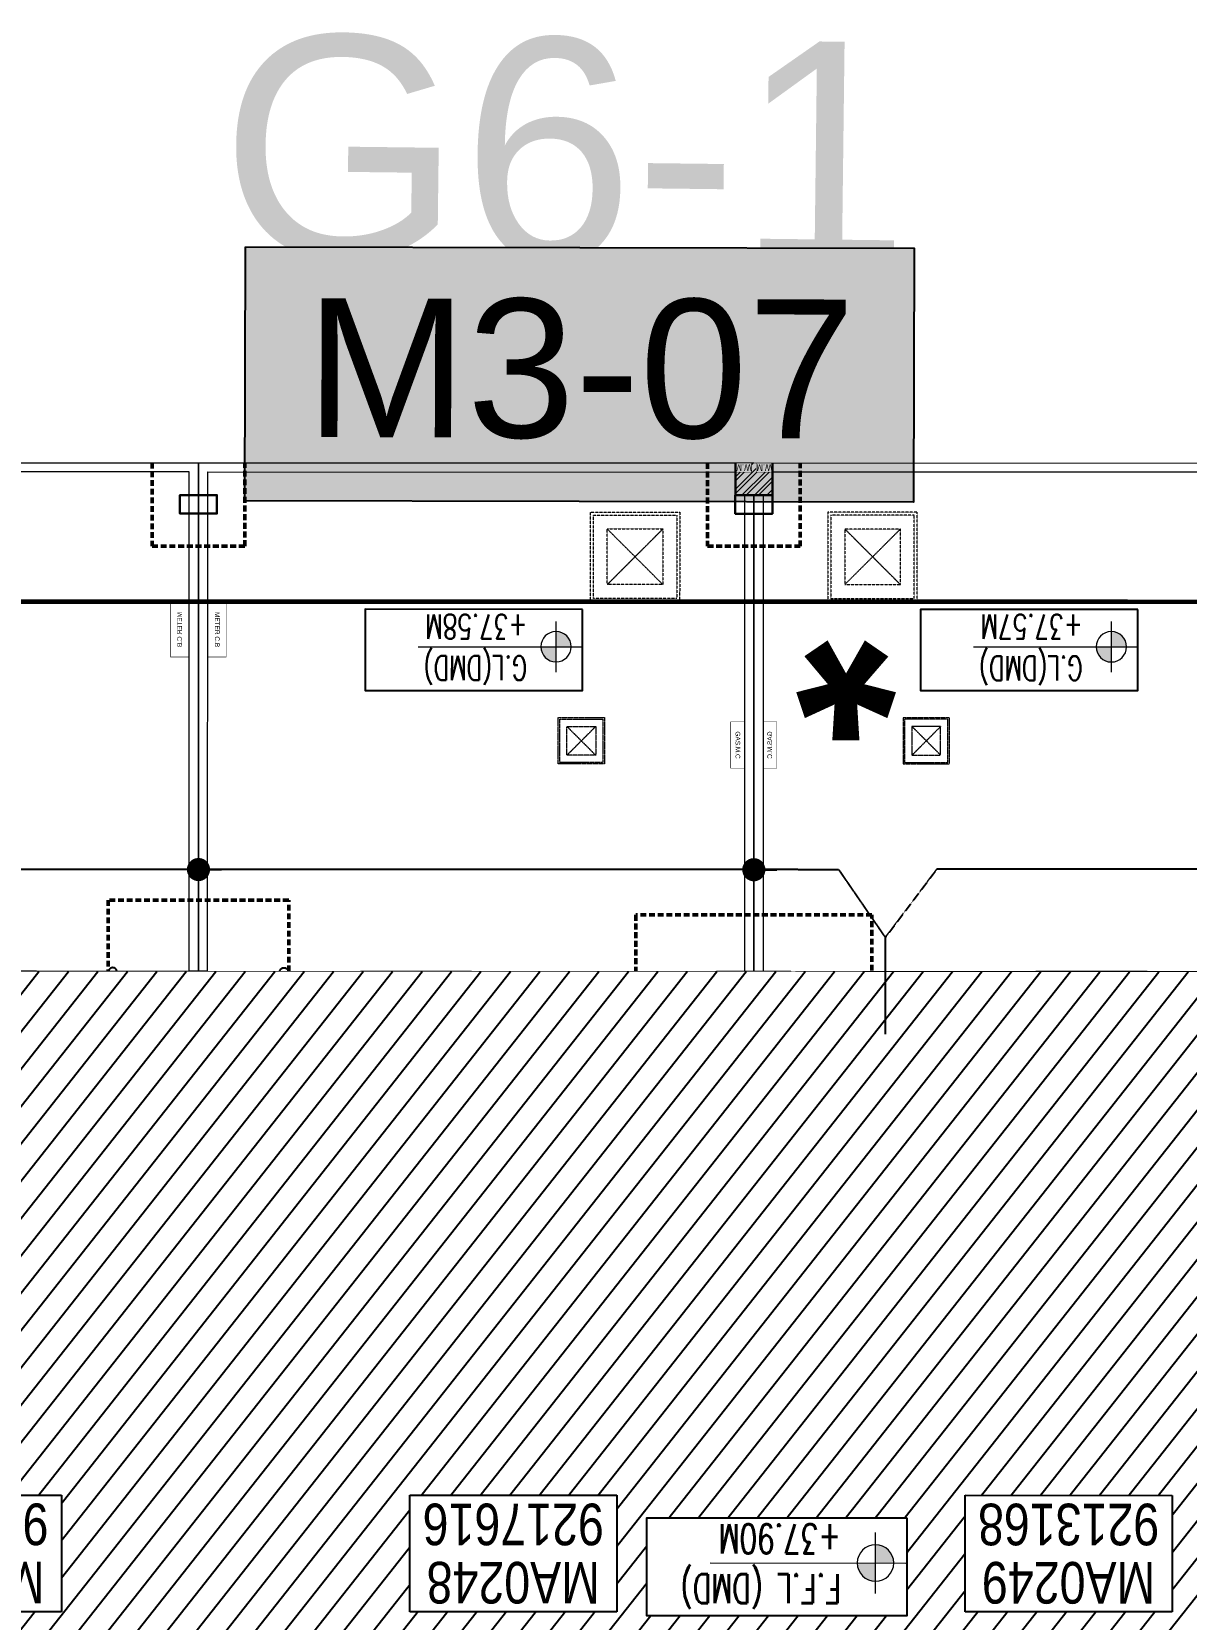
# Model space of a CAD drawing. Header units: centimetres. Extents: x -6122352 to 4157695, y -1694241 to 1947892.
# Drawn here: x 73109 to 85581, y -163260 to -146103 of the extents above; entities that cross this region are included whole.
import ezdxf
from ezdxf.enums import TextEntityAlignment as Align
from ezdxf.xclip import XClip

# ---------------------------------------------------------------- set-up
doc = ezdxf.new("R2010")
doc.units = ezdxf.units.CM
doc.header["$MEASUREMENT"] = 0
doc.header["$XCLIPFRAME"] = 2
for name, pattern in [('23585-XR-AR-END-SETTING OUT PLAN$0$HIDDEN', [0.375, 0.25, -0.125]), ('DASHED2', [0.375, 0.25, -0.125]), ('XR-AR-END-SETTING OUT PLAN$0$23261-XR-AR-SI-GF$0$HIDDEN', [0.375, 0.25, -0.125]), ('XR-AR-MID-SETTING OUT FOR MASTER$0$23585-XR-AR-MID-GROUND FLOOR$0$23261-XR-AR-SI-GF$0$HIDDEN', [0.375, 0.25, -0.125]), ('XR-AR-MID-SETTING OUT FOR MASTER$0$23585-XR-AR-MID-GROUND FLOOR$0$945-4P-1-101-GROUND FLOOR PLAN$0$XR-MIDDLE-GROUND FLOOR PLAN$0$HIDDEN', [9.525, 6.35, -3.175]), ('XR-AR-MID-SETTING OUT FOR MASTER$0$23585-XR-AR-MID-GROUND FLOOR$0$945-4P-1-101-GROUND FLOOR PLAN$0$XR-MIDDLE-GROUND FLOOR PLAN$0$HIDDEN2', [0.1875, 0.125, -0.0625])]:
    doc.linetypes.add(name, pattern=pattern)
doc.layers.add('08-Compound Wall-4', color=7, linetype='Continuous', lineweight=25, true_color=0xff4405)
for name, color, linetype, lineweight in [('23585-XR-AR-102-6P-GF$0$A-FLOR-XREF', 7, 'Continuous', 9), ('23585-XR-AR-DAMAC PLOT LIMITS$0$1-Mid units', 41, 'Continuous', 5), ('23585-XR-AR-END-SETTING OUT PLAN$0$A-FLOR-UNDR', 8, '23585-XR-AR-END-SETTING OUT PLAN$0$HIDDEN', 5), ('23585-XR-AR-MID-ANNO-GF$0$945-4P-1-101-GROUND FLOOR PLAN$0$XR-MIDDLE-GROUND FLOOR PLAN$0$XR-MIDDLE-GROUND FLOOR PLAN$0$-DR-RW', 6, 'Continuous', 5), ('23585-XR-AR-MID-ANNO-GF$0$945-4P-1-101-GROUND FLOOR PLAN$0$XR-MIDDLE-GROUND FLOOR PLAN$0$XR-MIDDLE-GROUND FLOOR PLAN$0$S-ANNO-TXT', 3, 'Continuous', 25), ('23585-XR-AR-WATER METER$0$A-WALL', 7, 'Continuous', 30), ('23585-XR-AR-WATER METER$0$A-WALL-PATT', 8, 'Continuous', 5), ('23585-XR-AR-WATER METER$0$XR-END-GROUND FLOOR PLAN$0$XR-END-GROUND FLOOR PLAN$0$A-FLOR-PATT_EXT', 8, 'Continuous', 5), ('23585-XR-AR-WATER METER$0$XR-END-GROUND FLOOR PLAN$0$XR-MIDDLE TYPE 2-GROUND FLOOR PLAN$0$XR-MIDDLE-GROUND FLOOR PLAN$0$-DR-RW', 6, 'Continuous', 5), ('23585-XR-AR-WATER METER$0$XR-END-GROUND FLOOR PLAN$0$XR-MIDDLE TYPE 2-GROUND FLOOR PLAN$0$XR-MIDDLE-GROUND FLOOR PLAN$0$S-ANNO-TXT', 3, 'Continuous', 25), ('@ Foundations', 4, 'DASHED2', 50), ('A-ANNO-TEXT', 3, 'Continuous', 25), ('XR-AR-MID-SETTING OUT FOR MASTER$0$23585-XR-AR-MID-GROUND FLOOR$0$$A-GLAZ-WNDO', 232, 'Continuous', 9), ('XR-AR-MID-SETTING OUT FOR MASTER$0$23585-XR-AR-MID-GROUND FLOOR$0$$A-WALL', 1, 'Continuous', 5), ('XR-AR-MID-SETTING OUT FOR MASTER$0$23585-XR-AR-MID-GROUND FLOOR$0$A-DOOR', 31, 'Continuous', 5), ('XR-AR-MID-SETTING OUT FOR MASTER$0$23585-XR-AR-MID-GROUND FLOOR$0$A-DOOR-FULL', 1, 'Continuous', 9), ('XR-AR-MID-SETTING OUT FOR MASTER$0$23585-XR-AR-MID-GROUND FLOOR$0$A-EQUP-KITN-PLAN', 202, 'Continuous', 9), ('XR-AR-MID-SETTING OUT FOR MASTER$0$23585-XR-AR-MID-GROUND FLOOR$0$A-FLOR-OVHD', 9, 'XR-AR-MID-SETTING OUT FOR MASTER$0$23585-XR-AR-MID-GROUND FLOOR$0$23261-XR-AR-SI-GF$0$HIDDEN', 15), ('XR-AR-MID-SETTING OUT FOR MASTER$0$23585-XR-AR-MID-GROUND FLOOR$0$A-FLOR-PATT', 8, 'Continuous', 5), ('XR-AR-MID-SETTING OUT FOR MASTER$0$23585-XR-AR-MID-GROUND FLOOR$0$A-GLAZ-SILL', 8, 'Continuous', 5), ('XR-AR-MID-SETTING OUT FOR MASTER$0$23585-XR-AR-MID-GROUND FLOOR$0$A-GLAZ-WNDO', 232, 'Continuous', 9), ('XR-AR-MID-SETTING OUT FOR MASTER$0$23585-XR-AR-MID-GROUND FLOOR$0$A-WALL', 7, 'Continuous', 30), ('XR-AR-MID-SETTING OUT FOR MASTER$0$23585-XR-AR-MID-GROUND FLOOR$0$A-WALL-FNSH', 9, 'Continuous', 5), ('XR-AR-MID-SETTING OUT FOR MASTER$0$23585-XR-AR-MID-GROUND FLOOR$0$S-COLS', 51, 'Continuous', 40), ('Xref group 33-41$0$36-TAGLVL', 23, 'Continuous', 9), ('XREF1$0$36-TAGLVL', 23, 'Continuous', 9)]:
    doc.layers.add(name, color=color, linetype=linetype, lineweight=lineweight)
for name, color, linetype in [('23585-XR-AR-BOUNDARY WALLS AND SETBACKS$0$setback', 7, 'XR-AR-END-SETTING OUT PLAN$0$23261-XR-AR-SI-GF$0$HIDDEN'), ('23585-XR-AR-MID-ANNO-GF$0$945-4P-1-101-GROUND FLOOR PLAN$0$XR-MIDDLE-GROUND FLOOR PLAN$0$XR-MIDDLE-GROUND FLOOR PLAN$0$-LPG-CABINET', 6, 'Continuous'), ('@MI-MEP', 7, 'Continuous'), ('@MI-REF LAYER', 7, 'Continuous'), ('B_TH_4', 7, 'Continuous'), ('XR-AR-MID-SETTING OUT FOR MASTER$0$23585-XR-AR-MID-GROUND FLOOR$0$A-Flor-Strs', 1, 'Continuous'), ('XR-AR-MID-SETTING OUT FOR MASTER$0$23585-XR-AR-MID-GROUND FLOOR$0$GS-HATCH-FLOOR TILE', 251, 'Continuous'), ('Xref group 33-41$0$S-LEVELS', 2, 'Continuous'), ('Xref group 33-41$0$TYPICAL NEW PROFILE', 3, 'Continuous'), ('XREF1$0$S-LEVELS', 2, 'Continuous'), ('XREF1$0$TYPICAL NEW PROFILE', 3, 'Continuous')]:
    doc.layers.add(name, color=color, linetype=linetype)
doc.styles.add('23585-XR-AR-MALDIVE-3$0$Arial', font='arialbd.ttf')
doc.styles.add('23585-XR-AR-MID-ANNO-GF$0$SDC-TEXT', font='arial.ttf')
doc.styles.add('23585-XR-AR-WATER METER$0$XR-END-GROUND FLOOR PLAN$0$XR-MIDDLE TYPE 2-GROUND FLOOR PLAN$0$XR-MIDDLE-GROUND FLOOR PLAN$0$Arial_1', font='arial.ttf', dxfattribs={"height": 0.002951})
doc.styles.add('Arial', font='arialbd.ttf')
doc.styles.add('XR-MASTER PLAN MYKONOS WITH COORDINATES$0$MASTER PLAN (NICE 1-2)$0$Standard', font='arial.ttf')
doc.styles.add('Xref group 33-41$0$DLT_TEXT', font='romans.shx', dxfattribs={"width": 0.7})
doc.styles.add('Xref group 33-41$0$Overall SOP Plan$0$LAC-609-NG10-1-XREF-GRID-125SC$0$GRID-DIM-NO', font='arial.ttf', dxfattribs={"width": 0.8})
doc.styles.add('XREF1$0$DLT_TEXT', font='romans.shx', dxfattribs={"width": 0.7})

# ---------------------------------------------------------------- blocks, each defined once
blk = doc.blocks.new('23585-XR-AR-BOUNDARY WALLS AND SETBACKS')
at = {"layer": '23585-XR-AR-BOUNDARY WALLS AND SETBACKS$0$setback', "ltscale": 40, "const_width": 0.05}
blk.add_lwpolyline([(496585.271, 2768853.879), (496570.894, 2768867.053), (496566.739, 2768862.519), (496562.686, 2768858.095), (496558.632, 2768853.671), (496554.579, 2768849.247), (496550.525, 2768844.824), (496546.371, 2768840.289), (496560.748, 2768827.116), (496564.903, 2768831.65), (496568.956, 2768836.074), (496573.009, 2768840.497), (496577.063, 2768844.921), (496581.116, 2768849.345), (496585.271, 2768853.879)], dxfattribs=at)
blk = doc.blocks.new('A$C9d9485f6')
at = {"layer": 'A-ANNO-TEXT', "rotation": 312.4881850805905}
blk.add_blockref('23585-XR-AR-BOUNDARY WALLS AND SETBACKS', (-2377088.535, -1504219.252), dxfattribs=at)
blk = doc.blocks.new('23585-XR-AR-DAMAC PLOT LIMITS')
at = {"layer": '23585-XR-AR-DAMAC PLOT LIMITS$0$1-Mid units', "color": 251, "true_color": 0x636466}
for points in [[(496575.221, 2768838.471), (496557.526, 2768854.684), (496561.58, 2768859.108), (496579.275, 2768842.894)], [(496571.168, 2768834.047), (496553.473, 2768850.261), (496557.526, 2768854.684), (496575.221, 2768838.471)], [(496567.115, 2768829.623), (496549.419, 2768845.837), (496553.473, 2768850.261), (496571.168, 2768834.047)]]:
    blk.add_lwpolyline(points, close=True, dxfattribs=at)
blk = doc.blocks.new('A$Cf093b529')
at = {"layer": 'A-ANNO-TEXT'}
blk.add_blockref('23585-XR-AR-DAMAC PLOT LIMITS', (-495391.99, -2768603.442), dxfattribs=at)
blk = doc.blocks.new('A$Cd29382e1')
at = {"color": 1, "true_color": 0xeb0000, "const_width": 0.008}
blk.add_lwpolyline([(42.3, -24), (33.15, -24), (27.15, -24), (21.15, -24), (15.15, -24), (9.15, -24), (0, -24), (0, 0), (9.15, 0), (15.15, 0), (21.15, 0), (27.15, 0), (33.15, 0), (42.3, 0)], close=True, dxfattribs=at)
blk = doc.blocks.new('XR-AR-MID-SETTING OUT FOR MASTER$0$23585-XR-AR-MID-GROUND FLOOR$0$945-4P-1-101-GROUND FLOOR PLAN$0$XR-MIDDLE-CAR PARK HATCH')
at = {"layer": 'XR-AR-MID-SETTING OUT FOR MASTER$0$23585-XR-AR-MID-GROUND FLOOR$0$A-FLOR-PATT'}
blk.add_lwpolyline([(9250, 100), (9250, 5500), (15050, 5503), (15050, 100)], close=True, dxfattribs=at)
blk = doc.blocks.new('*U130')
for points in [[(91, 0), (41, 0), (41, 1021), (91, 1021)], [(0, 0), (38, 0), (38, -50), (50, -50), (50, -122), (0, -122)], [(1100, 0), (1062, 0), (1062, -50), (1050, -50), (1050, -122), (1100, -122)]]:
    blk.add_lwpolyline(points, close=True)
at = {"color": 8, "linetype": 'XR-AR-MID-SETTING OUT FOR MASTER$0$23585-XR-AR-MID-GROUND FLOOR$0$945-4P-1-101-GROUND FLOOR PLAN$0$XR-MIDDLE-GROUND FLOOR PLAN$0$HIDDEN2'}
blk.add_arc((41, 0), 1021, 0, 90, dxfattribs=at)
at = {"layer": 'XR-AR-MID-SETTING OUT FOR MASTER$0$23585-XR-AR-MID-GROUND FLOOR$0$A-GLAZ-SILL', "linetype": 'XR-AR-MID-SETTING OUT FOR MASTER$0$23585-XR-AR-MID-GROUND FLOOR$0$945-4P-1-101-GROUND FLOOR PLAN$0$XR-MIDDLE-GROUND FLOOR PLAN$0$HIDDEN2', "ltscale": 3}
blk.add_lwpolyline([(0, 0), (1100, 0), (1100, -122), (0, -122)], close=True, dxfattribs=at)
blk = doc.blocks.new('*U27')
for points in [[(91, 0), (41, 0), (41, 1021), (91, 1021)], [(0, 0), (38, 0), (38, -50), (50, -50), (50, -250), (0, -250)], [(1100, 0), (1062, 0), (1062, -50), (1050, -50), (1050, -250), (1100, -250)]]:
    blk.add_lwpolyline(points, close=True)
at = {"color": 8, "linetype": 'XR-AR-MID-SETTING OUT FOR MASTER$0$23585-XR-AR-MID-GROUND FLOOR$0$945-4P-1-101-GROUND FLOOR PLAN$0$XR-MIDDLE-GROUND FLOOR PLAN$0$HIDDEN2'}
blk.add_arc((41, 0), 1021, 0, 90, dxfattribs=at)
at = {"layer": 'XR-AR-MID-SETTING OUT FOR MASTER$0$23585-XR-AR-MID-GROUND FLOOR$0$A-GLAZ-SILL', "linetype": 'XR-AR-MID-SETTING OUT FOR MASTER$0$23585-XR-AR-MID-GROUND FLOOR$0$945-4P-1-101-GROUND FLOOR PLAN$0$XR-MIDDLE-GROUND FLOOR PLAN$0$HIDDEN2', "ltscale": 3}
blk.add_lwpolyline([(0, 0), (1100, 0), (1100, -250), (0, -250)], close=True, dxfattribs=at)
blk = doc.blocks.new('XR-AR-MID-SETTING OUT FOR MASTER$0$23585-XR-AR-MID-GROUND FLOOR$0$945-4P-1-101-GROUND FLOOR PLAN$0$XR-MIDDLE-GROUND FLOOR PLAN$0$A$C69996ABC')
at = {"layer": 'XR-AR-MID-SETTING OUT FOR MASTER$0$23585-XR-AR-MID-GROUND FLOOR$0$A-FLOR-OVHD', "linetype": 'XR-AR-MID-SETTING OUT FOR MASTER$0$23585-XR-AR-MID-GROUND FLOOR$0$945-4P-1-101-GROUND FLOOR PLAN$0$XR-MIDDLE-GROUND FLOOR PLAN$0$HIDDEN2', "ltscale": 5}
for p, q in [((0, 0.9), (0.1, 0.9)), ((0, 0.9), (0, 0)), ((0, 0), (0.1, 0))]:
    blk.add_line(p, q, dxfattribs=at)
blk.add_lwpolyline([(0.1, 0.85), (0.25, 0.45), (0.1, 0.05)], dxfattribs=at)
at = {"layer": 'XR-AR-MID-SETTING OUT FOR MASTER$0$23585-XR-AR-MID-GROUND FLOOR$0$A-GLAZ-WNDO'}
for p, q in [((0.1, 0.85), (0.1, 0.9)), ((0.1, 0.9), (0.1, 0)), ((0.25, 0.9), (0.25, 0.85)), ((0.25, 0.85), (0.1, 0.85)), ((0.25, 0.85), (0.25, 0.05)), ((0.1, 0), (0.1, 0.05)), ((0.1, 0.05), (0.25, 0.05)), ((0.25, 0), (0.25, 0.05))]:
    blk.add_line(p, q, dxfattribs=at)
for points in [[(0.25, 0.9), (0.1, 0.9)], [(0.1, 0), (0.25, 0)]]:
    blk.add_lwpolyline(points, dxfattribs=at)
blk.add_lwpolyline([(0.25, 0.85), (0.25, 0.05), (0.2, 0.05), (0.2, 0.85)], close=True, dxfattribs=at)
blk = doc.blocks.new('XR-AR-MID-SETTING OUT FOR MASTER$0$23585-XR-AR-MID-GROUND FLOOR$0$945-4P-1-101-GROUND FLOOR PLAN$0$XR-MIDDLE-GROUND FLOOR PLAN$0$A$C70344426')
at = {"layer": 'XR-AR-MID-SETTING OUT FOR MASTER$0$23585-XR-AR-MID-GROUND FLOOR$0$A-GLAZ-SILL'}
blk.add_line((0.25, 2.65), (0.25, 0), dxfattribs=at)
at = {"layer": 'XR-AR-MID-SETTING OUT FOR MASTER$0$23585-XR-AR-MID-GROUND FLOOR$0$A-GLAZ-WNDO'}
for p, q in [((0, 2.65), (0, 2.6)), ((0, 2.65), (0.25, 2.65)), ((0, 2.6), (0.15, 2.6)), ((0.15, 2.6), (0.15, 2.65)), ((0.15, 2.6), (0.15, 0)), ((0, 1.8), (0, 1.75)), ((0.15, 1.8), (0, 1.8)), ((0, 1.75), (0.15, 1.75)), ((0.15, 1.75), (0.15, 1.8)), ((0, 0.9), (0, 0.85)), ((0.15, 0.9), (0, 0.9)), ((0.15, 0.85), (0.15, 0.9)), ((0, 0.85), (0.15, 0.85)), ((0, 0.85), (0, 0.05)), ((0.15, 0.05), (0, 0.05)), ((0, 0), (0, 0.05)), ((0.15, 0), (0.15, 0.05)), ((0.25, 0), (0, 0))]:
    blk.add_line(p, q, dxfattribs=at)
blk.add_lwpolyline([(0.05, 1.8), (0.05, 2.6), (0, 2.6), (0, 0.9), (0.05, 0.9), (0.05, 1.75)], dxfattribs=at)
blk.add_lwpolyline([(0, 0.85), (0, 0.05), (0.05, 0.05), (0.05, 0.85)], close=True, dxfattribs=at)
blk = doc.blocks.new('*U28')
for points in [[(0, 70), (38, 70), (38, 120), (50, 120), (50, 180), (0, 180)], [(91, 70), (41, 70), (41, -951), (91, -951)], [(1100, 70), (1062, 70), (1062, 120), (1050, 120), (1050, 180), (1100, 180)]]:
    blk.add_lwpolyline(points, close=True)
at = {"color": 8, "linetype": 'XR-AR-MID-SETTING OUT FOR MASTER$0$23585-XR-AR-MID-GROUND FLOOR$0$945-4P-1-101-GROUND FLOOR PLAN$0$XR-MIDDLE-GROUND FLOOR PLAN$0$HIDDEN2'}
blk.add_arc((41, 70), 1021, 270, 0, dxfattribs=at)
at = {"layer": 'XR-AR-MID-SETTING OUT FOR MASTER$0$23585-XR-AR-MID-GROUND FLOOR$0$A-GLAZ-SILL', "linetype": 'XR-AR-MID-SETTING OUT FOR MASTER$0$23585-XR-AR-MID-GROUND FLOOR$0$945-4P-1-101-GROUND FLOOR PLAN$0$XR-MIDDLE-GROUND FLOOR PLAN$0$HIDDEN2', "ltscale": 3}
blk.add_lwpolyline([(0, 70), (1100, 70), (1100, 180), (0, 180)], close=True, dxfattribs=at)
blk = doc.blocks.new('XR-AR-MID-SETTING OUT FOR MASTER$0$23585-XR-AR-MID-GROUND FLOOR$0$945-4P-1-101-GROUND FLOOR PLAN$0$XR-MIDDLE-GROUND FLOOR PLAN$0$A$C2DB306E2')
at = {"layer": 'XR-AR-MID-SETTING OUT FOR MASTER$0$23585-XR-AR-MID-GROUND FLOOR$0$A-DOOR-FULL'}
for p, q in [((0.15, 1.25), (0.05, 1.25)), ((0.05, 1.25), (0.05, 1.2)), ((0.15, 1.2), (0.15, 1.25)), ((0.05, 1.2), (0.15, 1.2)), ((0, 0.8), (0, 0)), ((0, 0.8), (0.04, 0.8)), ((0.04, 0.8), (0.04, 0)), ((0.05, 0.35), (0.05, 0.4)), ((0.05, 0.4), (0.15, 0.4)), ((0.15, 0.35), (0.05, 0.35)), ((0.15, 0.4), (0.15, 0.35)), ((0, 0), (0.04, 0))]:
    blk.add_line(p, q, dxfattribs=at)
at = {"layer": 'XR-AR-MID-SETTING OUT FOR MASTER$0$23585-XR-AR-MID-GROUND FLOOR$0$A-GLAZ-SILL', "linetype": 'XR-AR-MID-SETTING OUT FOR MASTER$0$23585-XR-AR-MID-GROUND FLOOR$0$945-4P-1-101-GROUND FLOOR PLAN$0$XR-MIDDLE-GROUND FLOOR PLAN$0$HIDDEN2', "ltscale": 3}
for p, q in [((0.05, 1.2), (0.05, 0.4)), ((0.15, 1.2), (0.15, 0.4))]:
    blk.add_line(p, q, dxfattribs=at)
blk = doc.blocks.new('XR-AR-MID-SETTING OUT FOR MASTER$0$23585-XR-AR-MID-GROUND FLOOR$0$945-4P-1-101-GROUND FLOOR PLAN$0$XR-MIDDLE-GROUND FLOOR PLAN$0$WRFWF')
at = {"layer": 'XR-AR-MID-SETTING OUT FOR MASTER$0$23585-XR-AR-MID-GROUND FLOOR$0$A-FLOR-OVHD', "linetype": 'XR-AR-MID-SETTING OUT FOR MASTER$0$23585-XR-AR-MID-GROUND FLOOR$0$945-4P-1-101-GROUND FLOOR PLAN$0$XR-MIDDLE-GROUND FLOOR PLAN$0$HIDDEN', "ltscale": 0.1}
for p, q in [((9250, 14090), (9250, 9909)), ((10350, 14089), (9250, 14089)), ((10350, 13809), (9250, 13809)), ((10350, 13529), (9250, 13529)), ((10350, 13249), (9250, 13249)), ((10350, 12969), (9250, 12969)), ((10350, 12689), (9250, 12689)), ((10350, 12409), (9250, 12409)), ((10350, 12129), (9250, 12129)), ((10350, 11849), (9250, 11849)), ((10350, 11569), (9250, 11569)), ((10350, 11289), (9250, 11289)), ((10350, 11009), (9250, 11009)), ((10350, 11009), (10350, 9909)), ((10350, 9909), (9250, 9909))]:
    blk.add_line(p, q, dxfattribs=at)
blk.add_lwpolyline([(10350, 14370), (10350, 11009)], dxfattribs=at)
blk = doc.blocks.new('*U26')
at = {"color": 0, "linetype": 'ByBlock'}
blk.add_line((0, 300), (0, 0), dxfattribs=at)
at = {"color": 0, "linetype": 'ByBlock', "const_width": 15}
blk.add_lwpolyline([(195, 188), (0, 300), (-195, 188)], dxfattribs=at)
blk.add_circle((0, 0), 45)
blk = doc.blocks.new('XR-AR-MID-SETTING OUT FOR MASTER$0$23585-XR-AR-MID-GROUND FLOOR$0$A$C08698786')
at = {"layer": 'XR-AR-MID-SETTING OUT FOR MASTER$0$23585-XR-AR-MID-GROUND FLOOR$0$S-COLS', "color": 252, "lineweight": 30}
for points in [[(5900, 11147), (5900, 9747), (6100, 9747), (6100, 11147)], [(-100, 9157), (-100, 7757), (100, 7757), (100, 9157)], [(-100, 6700), (-100, 5500), (100, 5500), (100, 6700)], [(5900, 6500), (5900, 5500), (6100, 5500), (6100, 6500)], [(-200, 550), (200, 550), (200, 350), (-200, 350)], [(5800, 550), (6200, 550), (6200, 350), (5800, 350)]]:
    blk.add_lwpolyline(points, close=True, dxfattribs=at)
blk = doc.blocks.new('23585-XR-AR-END-SETTING OUT PLAN$0$MH-800')
at = {"ltscale": 5}
for p, q in [((-294, -651), (306, -51)), ((-294, -51), (306, -651))]:
    blk.add_line(p, q, dxfattribs=at)
for points in [[(-477, 132), (-477, -833), (488, -833), (488, 132)], [(-444, 99), (-444, -801), (456, -801), (456, 99)], [(-294, -51), (-294, -651), (306, -651), (306, -51)]]:
    blk.add_lwpolyline(points, close=True, dxfattribs=at)
blk = doc.blocks.new('XR-AR-MID-SETTING OUT FOR MASTER')
at = {"layer": '23585-XR-AR-MID-ANNO-GF$0$945-4P-1-101-GROUND FLOOR PLAN$0$XR-MIDDLE-GROUND FLOOR PLAN$0$XR-MIDDLE-GROUND FLOOR PLAN$0$-DR-RW', "ltscale": 100, "const_width": 5}
blk.add_lwpolyline([(5900, 1500), (5700, 1500), (5700, 2100), (5900, 2100)], close=True, dxfattribs=at)
at = {"layer": '23585-XR-AR-MID-ANNO-GF$0$945-4P-1-101-GROUND FLOOR PLAN$0$XR-MIDDLE-GROUND FLOOR PLAN$0$XR-MIDDLE-GROUND FLOOR PLAN$0$-LPG-CABINET', "ltscale": 100, "const_width": 5}
blk.add_lwpolyline([(250, 3300), (250, 2800), (100, 2800), (100, 3300)], close=True, dxfattribs=at)
at = {"layer": 'XR-AR-MID-SETTING OUT FOR MASTER$0$23585-XR-AR-MID-GROUND FLOOR$0$A-EQUP-KITN-PLAN', "color": 8}
for p, q in [((5300, 12103), (5300, 14253)), ((4405, 12103), (5300, 12103)), ((4405, 11503), (4405, 12103))]:
    blk.add_line(p, q, dxfattribs=at)
at = {"layer": 'XR-AR-MID-SETTING OUT FOR MASTER$0$23585-XR-AR-MID-GROUND FLOOR$0$A-FLOR-OVHD', "color": 8, "linetype": 'XR-AR-MID-SETTING OUT FOR MASTER$0$23585-XR-AR-MID-GROUND FLOOR$0$23261-XR-AR-SI-GF$0$HIDDEN', "ltscale": 5}
for p, q in [((5580, 12103), (5580, 14853)), ((3400, 14153), (3400, 12203)), ((3500, 12203), (3500, 14153)), ((5900, 12003), (5400, 11503)), ((5400, 12003), (5900, 11503))]:
    blk.add_line(p, q, dxfattribs=at)
blk.add_lwpolyline([(2750, 12003), (3250, 12003), (3250, 11503), (2750, 11503)], close=True, dxfattribs=at)
for points in [[(2750, 12003), (3250, 11503)], [(2750, 11503), (3250, 12003)]]:
    blk.add_lwpolyline(points, dxfattribs=at)
at = {"layer": 'XR-AR-MID-SETTING OUT FOR MASTER$0$23585-XR-AR-MID-GROUND FLOOR$0$A-Flor-Strs', "color": 8}
for p, q in [((5900, 5803), (4250, 5803)), ((5900, 5503), (4250, 5503))]:
    blk.add_line(p, q, dxfattribs=at)
at = {"layer": 'XR-AR-MID-SETTING OUT FOR MASTER$0$23585-XR-AR-MID-GROUND FLOOR$0$A-WALL', "color": 8}
for points in [[(100, 19473), (-100, 19473), (-100, 5500), (100, 5500), (100, 8850), (1100, 8850), (1100, 8950), (100, 8950), (100, 10950), (2100, 10950), (2100, 9950), (2200, 9950), (2200, 11150), (2100, 11150), (2100, 11050), (100, 11050)], [(5900, 19473), (6100, 19473), (6100, 5500), (5900, 5500), (5900, 14853), (5500, 14853), (5500, 14953), (5900, 14953)], [(2200, 13653), (2200, 13653), (2200, 13853), (1200, 13853), (1200, 13753), (1850, 13753), (1850, 13103), (2100, 13103), (2100, 12653), (1950, 12653), (1950, 12552), (2100, 12552), (2100, 12050), (2200, 12050), (2200, 13203), (2050, 13203), (2050, 13653), (2200, 13653)], [(3400, 12203), (3500, 12203), (3500, 11503), (4400, 11503), (4400, 11253), (3650, 11253), (3650, 11028), (3400, 11028)], [(4250, 5500), (3050, 5500), (3050, 5750), (4000, 5750), (4000, 8850), (3300, 8850), (3300, 8950), (3400, 8950), (3400, 9928), (3650, 9928), (3650, 9100), (4250, 9100)], [(2100, 8950), (2100, 9050), (2200, 9050), (2200, 8950), (2300, 8950), (2300, 8850), (2000, 8850), (2000, 8950)], [(100, 5750), (400, 5750), (400, 5500), (100, 5500)]]:
    blk.add_lwpolyline(points, close=True, dxfattribs=at)
for points in [[(5700, 12003), (5900, 12003), (5900, 12103), (5300, 12103), (5300, 11503), (5300, 11503), (5300, 11253), (5900, 11253), (5900, 11503), (5400, 11503), (5400, 12003), (5700, 12003)], [(2100, 11050), (2100, 10950)]]:
    blk.add_lwpolyline(points, dxfattribs=at)
at = {"layer": 'XR-AR-MID-SETTING OUT FOR MASTER$0$23585-XR-AR-MID-GROUND FLOOR$0$A-WALL-FNSH', "color": 8}
for points in [[(2080, 10930), (120, 10930), (120, 8973), (1100, 8973), (1100, 8953)], [(2100, 9950), (2080, 9950), (2080, 10930)]]:
    blk.add_lwpolyline(points, dxfattribs=at)
at = {"layer": '08-Compound Wall-4', "ltscale": 100}
blk.add_blockref('XR-AR-MID-SETTING OUT FOR MASTER$0$23585-XR-AR-MID-GROUND FLOOR$0$945-4P-1-101-GROUND FLOOR PLAN$0$XR-MIDDLE-CAR PARK HATCH', (-9150, 0), dxfattribs=at)
at = {"layer": '23585-XR-AR-END-SETTING OUT PLAN$0$A-FLOR-UNDR', "color": 8, "ltscale": 100, "xscale": -0.5182770836547854, "yscale": 0.5182770836547854, "zscale": 0.5182770836547854, "rotation": 270.0000009865863}
blk.add_blockref('23585-XR-AR-END-SETTING OUT PLAN$0$MH-800', (2045, 3001, 0), dxfattribs=at)
at = {"layer": '23585-XR-AR-END-SETTING OUT PLAN$0$A-FLOR-UNDR', "color": 8, "ltscale": 100, "xscale": -1, "rotation": 270.0000009865863}
blk.add_blockref('23585-XR-AR-END-SETTING OUT PLAN$0$MH-800', (1634, 1009), dxfattribs=at)
at = {"layer": 'XR-AR-MID-SETTING OUT FOR MASTER$0$23585-XR-AR-MID-GROUND FLOOR$0$$A-GLAZ-WNDO', "color": 8}
for name, p, xscale, yscale, zscale, rotation in [('XR-AR-MID-SETTING OUT FOR MASTER$0$23585-XR-AR-MID-GROUND FLOOR$0$945-4P-1-101-GROUND FLOOR PLAN$0$XR-MIDDLE-GROUND FLOOR PLAN$0$A$C69996ABC', (5300, 11253), 1000.000000000049, 1000.000000000049, 1000.000000000049, 90), ('XR-AR-MID-SETTING OUT FOR MASTER$0$23585-XR-AR-MID-GROUND FLOOR$0$945-4P-1-101-GROUND FLOOR PLAN$0$XR-MIDDLE-GROUND FLOOR PLAN$0$A$C70344426', (400, 5500), -1000.000000000001, 1000.000000000001, 1000.000000000001, 270)]:
    blk.add_blockref(name, p, dxfattribs=dict(at, xscale=xscale, yscale=yscale, zscale=zscale, rotation=rotation))
at = {"layer": 'XR-AR-MID-SETTING OUT FOR MASTER$0$23585-XR-AR-MID-GROUND FLOOR$0$$A-WALL', "color": 8}
blk.add_blockref('XR-AR-MID-SETTING OUT FOR MASTER$0$23585-XR-AR-MID-GROUND FLOOR$0$945-4P-1-101-GROUND FLOOR PLAN$0$XR-MIDDLE-GROUND FLOOR PLAN$0$WRFWF', (-9150, -797), dxfattribs=at)
at = {"layer": 'XR-AR-MID-SETTING OUT FOR MASTER$0$23585-XR-AR-MID-GROUND FLOOR$0$A-DOOR', "color": 8, "xscale": -1000.000000000001, "yscale": 1000.000000000001, "zscale": 1000.000000000001, "rotation": 270}
blk.add_blockref('XR-AR-MID-SETTING OUT FOR MASTER$0$23585-XR-AR-MID-GROUND FLOOR$0$945-4P-1-101-GROUND FLOOR PLAN$0$XR-MIDDLE-GROUND FLOOR PLAN$0$A$C2DB306E2', (750, 8800), dxfattribs=at)
at = {"layer": 'XR-AR-MID-SETTING OUT FOR MASTER$0$23585-XR-AR-MID-GROUND FLOOR$0$A-DOOR-FULL', "color": 8, "xscale": 0.8181820445283869, "yscale": 0.8181820445283869, "zscale": 0.8181820445283869, "rotation": 90}
for p in [(2100, 11150), (2100, 9050)]:
    blk.add_blockref('*U130', p, dxfattribs=at)
at = {"layer": 'XR-AR-MID-SETTING OUT FOR MASTER$0$23585-XR-AR-MID-GROUND FLOOR$0$A-DOOR-FULL', "color": 8, "rotation": 90}
blk.add_blockref('*U27', (3400, 9928), dxfattribs=at)
at = {"layer": 'XR-AR-MID-SETTING OUT FOR MASTER$0$23585-XR-AR-MID-GROUND FLOOR$0$A-DOOR-FULL', "color": 8, "xscale": -0.909090909090913, "yscale": 0.909090909090913, "zscale": 0.909090909090913}
blk.add_blockref('*U28', (3300, 8786), dxfattribs=at)
at = {"layer": 'XR-AR-MID-SETTING OUT FOR MASTER$0$23585-XR-AR-MID-GROUND FLOOR$0$A-Flor-Strs', "color": 8}
blk.add_blockref('*U26', (5075, 5502), dxfattribs=at)
at = {"layer": 'XR-AR-MID-SETTING OUT FOR MASTER$0$23585-XR-AR-MID-GROUND FLOOR$0$GS-HATCH-FLOOR TILE', "color": 8}
blk.add_blockref('XR-AR-MID-SETTING OUT FOR MASTER$0$23585-XR-AR-MID-GROUND FLOOR$0$A$C08698786', (0, 0), dxfattribs=at)
at = {"layer": '23585-XR-AR-MID-ANNO-GF$0$945-4P-1-101-GROUND FLOOR PLAN$0$XR-MIDDLE-GROUND FLOOR PLAN$0$XR-MIDDLE-GROUND FLOOR PLAN$0$S-ANNO-TXT', "color": 3, "style": '23585-XR-AR-MID-ANNO-GF$0$SDC-TEXT'}
for s, p in [('GAS.M.C', (172, 3050)), ('METER C.B', (5796, 1803))]:
    blk.add_text(s, height=50, rotation=90, dxfattribs=at).set_placement(p, align=Align.MIDDLE)
blk = doc.blocks.new('MID UNIT')
at = {"xscale": 0.001, "yscale": 0.001, "zscale": 0.001}
blk.add_blockref('XR-AR-MID-SETTING OUT FOR MASTER', (0, 0), dxfattribs=at)
blk = doc.blocks.new('TH_4')
at = {"xscale": -1}
for p in [(495814.305, 2769130.514), (495826.305, 2769130.514)]:
    blk.add_blockref('MID UNIT', p, dxfattribs=at)
blk.add_blockref('MID UNIT', (495814.305, 2769130.514))
at = {"insert": (495813.305, 2769133.514), "char_height": 2, "attachment_point": 2, "style": 'Arial'}
blk.add_mtext('\\pxqc;*', dxfattribs=at)
blk = doc.blocks.new('23585-XR-AR-WATER METER')
blk.add_wipeout([(-200, 0), (200, 0), (200, 350), (-200, 350)])
at = {"layer": '23585-XR-AR-WATER METER$0$A-WALL-PATT'}
h = blk.add_hatch(dxfattribs=at)
h.set_pattern_fill('ANSI32', color=252, scale=10)
h.set_pattern_definition([(45, (-9150, -4e-08), (-67.3519, 67.3519), []), (45, (-9105.1, -4e-08), (-67.3519, 67.3519), [])])
h.paths.add_polyline_path([(-200, 350), (-200, 100), (-25, 100), (-25, 0), (25, 0), (25, 100), (200, 100), (200, 350)])
at = {"layer": '23585-XR-AR-WATER METER$0$A-WALL'}
blk.add_lwpolyline([(-200, 0), (200, 0), (200, 350), (-200, 350)], close=True, dxfattribs=at)
at = {"layer": '23585-XR-AR-WATER METER$0$XR-END-GROUND FLOOR PLAN$0$XR-END-GROUND FLOOR PLAN$0$A-FLOR-PATT_EXT'}
blk.add_line((100, 0), (-100, 0), dxfattribs=at)
at = {"layer": '23585-XR-AR-WATER METER$0$XR-END-GROUND FLOOR PLAN$0$XR-MIDDLE TYPE 2-GROUND FLOOR PLAN$0$XR-MIDDLE-GROUND FLOOR PLAN$0$-DR-RW', "ltscale": 100, "const_width": 5}
for points in [[(-200, 0), (-200, 100), (-25, 100), (-25, 0)], [(25, 0), (25, 100), (200, 100), (200, 0)]]:
    blk.add_lwpolyline(points, close=True, dxfattribs=at)
at = {"layer": '23585-XR-AR-WATER METER$0$XR-END-GROUND FLOOR PLAN$0$XR-MIDDLE TYPE 2-GROUND FLOOR PLAN$0$XR-MIDDLE-GROUND FLOOR PLAN$0$S-ANNO-TXT', "style": '23585-XR-AR-WATER METER$0$XR-END-GROUND FLOOR PLAN$0$XR-MIDDLE TYPE 2-GROUND FLOOR PLAN$0$XR-MIDDLE-GROUND FLOOR PLAN$0$Arial_1', "width": 0.8}
for p in [(-112, 52), (113, 52)]:
    blk.add_text('W.M', height=75, dxfattribs=at).set_placement(p, align=Align.MIDDLE)
blk = doc.blocks.new('23585-XR-AR-MALDIVE-3$0$TH_4')
at = {"layer": 'B_TH_4', "xscale": 1.000039184446315, "yscale": 1.000039184446315, "zscale": 1.000039184446315}
blk.add_blockref('TH_4', (-19.427, -108.507), dxfattribs=at)
at = {"layer": '@ Foundations', "linetype": 'DASHED2', "ltscale": 0.25}
for points in [[(495819.13, 2769139.687), (495821.48, 2769139.687), (495821.48, 2769142.637), (495819.13, 2769142.637)], [(495813.03, 2769135.4), (495815.58, 2769135.4), (495815.58, 2769140.5), (495813.03, 2769140.5)], [(495819.33, 2769135.24), (495821.28, 2769135.24), (495821.28, 2769137.79), (495819.33, 2769137.79)]]:
    blk.add_lwpolyline(points, close=True, dxfattribs=at)
at = {"layer": '@ Foundations', "linetype": 'DASHED2', "ltscale": 0.25, "elevation": 0}
blk.add_lwpolyline([(495820.806, 2769131.414), (495819.805, 2769131.414), (495819.805, 2769130.514), (495820.806, 2769130.514)], close=True, dxfattribs=at)
at = {"layer": '23585-XR-AR-102-6P-GF$0$A-FLOR-XREF', "xscale": 0.001, "yscale": 0.001, "zscale": 0.001}
blk.add_blockref('23585-XR-AR-WATER METER', (495814.305, 2769130.514), dxfattribs=at)
at = {"layer": '@ Foundations', "linetype": 'DASHED2', "ltscale": 0.25, "elevation": 0}
blk.add_lwpolyline([(495814.806, 2769131.414), (495813.805, 2769131.414), (495813.805, 2769130.514), (495814.806, 2769130.514)], close=True, dxfattribs=at)
blk = doc.blocks.new('_Dot')
at = {"color": 0, "linetype": 'ByBlock', "lineweight": -2}
blk.add_line((-0.5, 0), (-1, 0), dxfattribs=at)
at = {"color": 0, "linetype": 'ByBlock', "const_width": 0.5}
blk.add_lwpolyline([(-0.25, 0, 1), (0.25, 0, 1)], format="xyb", close=True, dxfattribs=at)
blk = doc.blocks.new('Xref group 33-41$0$LVL  ATTR')
at = {"color": 7}
blk.add_wipeout([(-0.337, 0.384), (1.897, 0.384), (1.897, -0.45), (-0.337, -0.45)], dxfattribs=at)
at = {"layer": 'Xref group 33-41$0$36-TAGLVL', "extrusion": (-4.88814e-07, 1.40652e-17, 1)}
h = blk.add_hatch(color=252, dxfattribs=at)
h.paths.add_polyline_path([(-0.065, 0.156, 0.414214), (-0.222, 0), (-0.065, 0)])
h.paths.add_polyline_path([(0.091, 0), (-0.065, 0), (-0.065, -0.156, 0.414214)])
for p, q in [((-0.065, -0.26), (-0.065, 0.26)), ((1.351, 0, 0), (-0.325, 0, 0))]:
    blk.add_line(p, q, dxfattribs=at)
blk.add_circle((-0.065, 0, 0), 0.156, dxfattribs=at)
at = {"layer": 'Xref group 33-41$0$S-LEVELS', "color": 1}
blk.add_lwpolyline([(-0.337, 0.384), (1.897, 0.384), (1.897, -0.45), (-0.337, -0.45)], close=True, dxfattribs=at)
at = {"layer": 'Xref group 33-41$0$TYPICAL NEW PROFILE', "color": 3, "style": 'Xref group 33-41$0$DLT_TEXT', "width": 0.7}
for tag, p in [('+0.00M', (0.241, 0.067, 0)), ('S.S.L', (0.241, -0.345, 0))]:
    blk.add_attdef(tag, p, '', height=0.25, dxfattribs=at)
blk = doc.blocks.new('XREF1$0$LVL  ATTR')
at = {"color": 7}
blk.add_wipeout([(-0.337, 0.384), (1.897, 0.384), (1.897, -0.45), (-0.337, -0.45)], dxfattribs=at)
at = {"layer": 'XREF1$0$36-TAGLVL', "extrusion": (-4.88814e-07, 1.40652e-17, 1)}
h = blk.add_hatch(color=252, dxfattribs=at)
h.paths.add_polyline_path([(-0.065, 0.156, 0.414214), (-0.222, 0), (-0.065, 0)])
h.paths.add_polyline_path([(0.091, 0), (-0.065, 0), (-0.065, -0.156, 0.414214)])
for p, q in [((-0.065, -0.26), (-0.065, 0.26)), ((1.351, 0, 0), (-0.325, 0, 0))]:
    blk.add_line(p, q, dxfattribs=at)
blk.add_circle((-0.065, 0, 0), 0.156, dxfattribs=at)
at = {"layer": 'XREF1$0$S-LEVELS', "color": 1}
blk.add_lwpolyline([(-0.337, 0.384), (1.897, 0.384), (1.897, -0.45), (-0.337, -0.45)], close=True, dxfattribs=at)
at = {"layer": 'XREF1$0$TYPICAL NEW PROFILE', "color": 3, "style": 'XREF1$0$DLT_TEXT', "width": 0.7}
for tag, p in [('+0.00M', (0.241, 0.067, 0)), ('S.S.L', (0.241, -0.345, 0))]:
    blk.add_attdef(tag, p, '', height=0.25, dxfattribs=at)
blk = doc.blocks.new('A$Ce093a295')
at = {"color": 1, "true_color": 0xeb0000, "const_width": 0.008}
blk.add_lwpolyline([(42.3, -24), (33.15, -24), (27.15, -24), (21.15, -24), (15.15, -24), (9.15, -24), (0, -24), (0, 0), (9.15, 0), (15.15, 0), (21.15, 0), (27.15, 0), (33.15, 0), (42.3, 0)], close=True, dxfattribs=at)

msp = doc.modelspace()

# ---------------------------------------------------------------- block references
at = {"layer": '@MI-MEP', "color": 10, "xscale": 1000, "yscale": 1000, "zscale": 1000, "rotation": 179.9883416786298}
msp.add_blockref('A$Cd29382e1', (102056.2819, -174767.33151), dxfattribs=at)
at = {"layer": '@MI-REF LAYER', "xscale": 1000, "yscale": 1000, "zscale": 1000}
msp.add_blockref('A$C9d9485f6', (-23958.95046, 48155.57226), dxfattribs=at)
at = {"layer": '@MI-REF LAYER', "xscale": 1000, "yscale": 1000, "zscale": 1000, "rotation": 312.4882903633292}
msp.add_blockref('A$Cf093b529', (-891608.73293, 539022.72011), dxfattribs=at)

# ---------------------------------------------------------------- texts
at = {"layer": '@MI-REF LAYER', "color": 5, "style": 'XR-MASTER PLAN MYKONOS WITH COORDINATES$0$MASTER PLAN (NICE 1-2)$0$Standard'}
msp.add_text('M3-07', height=1500, rotation=359.863370514, dxfattribs=at).set_placement((76065.67295, -150483.2238))
at = {"layer": 'Defpoints', "insert": (78874.39889, -147391.49904), "char_height": 2400, "attachment_point": 5, "rotation": 359.301810279, "style": '23585-XR-AR-MALDIVE-3$0$Arial'}
msp.add_mtext('\\A1;{\\fArial|b0|i0|c0|p34;G6-1}', dxfattribs=at)

# ---------------------------------------------------------------- next in the draw order: block references
at = {"layer": '@MI-REF LAYER'}
ref = msp.add_blockref('23585-XR-AR-MALDIVE-3$0$TH_4', (496387983.13805, 2768891476.40003), dxfattribs=dict(at, xscale=1000, yscale=1000, zscale=1000, rotation=179.9898040462887))
XClip(ref).set_block_clipping_path([(495793.1983331204, 2769154.4143530317), (495793.2172451443, 2769130.5147732692), (495835.3551904894, 2769130.5144566512), (495835.3553965106, 2769154.4534311658), (495826.2939831605, 2769154.4143751008), (495820.2938442621, 2769154.4144850681), (495814.2939794599, 2769154.41430012), (495808.2939721677, 2769154.4142626277), (495802.2939673355, 2769154.4142251369)])

# ---------------------------------------------------------------- next in the draw order: hatches: boundary and pattern name
at = {"layer": '@MI-REF LAYER', "true_color": 0xf4ee51}
h = msp.add_hatch(color=41, dxfattribs=at)
h.dxf.hatch_style = 1
h.paths.add_polyline_path([(75418.73238, -148425.70314), (82641.22698, -148442.92618), (82634.6798, -151188.49155), (75412.1852, -151171.2685)])

# ---------------------------------------------------------------- next in the draw order: linework, layer by layer
at = {"layer": '@MI-REF LAYER', "color": 41, "true_color": 0xf4ee51}
msp.add_lwpolyline([(75418.73238, -148425.70314), (82641.22698, -148442.92618), (82634.6798, -151188.49155), (75412.1852, -151171.2685)], close=True, dxfattribs=at)
at = {"layer": '@MI-REF LAYER', "linetype": 'DASHED2', "extrusion": (4.96474e-13, -6.92406e-09, 1), "elevation": 20.83495}
for points in [[(68909.70162, -155153.03303), (81823.80497, -155155.32978), (82329.89801, -155891.86495)], [(92909.71069, -155156.1996), (82885.81448, -155154.42202), (82329.89801, -155891.86495)]]:
    msp.add_lwpolyline(points, dxfattribs=at)

# ---------------------------------------------------------------- next in the draw order: block references
at = {"layer": '@MI-REF LAYER', "color": 7}
ref = msp.add_blockref('XREF1$0$LVL  ATTR', (78704.24936, -152749.12405, 0.15112), dxfattribs=dict(at, xscale=-1051.480567989675, yscale=1051.480567989676, zscale=1051.480567989675, rotation=359.9901630524215))
ref.add_attrib('S.S.L', 'G.L(DMD)', (78461.18583, -152849.25395), dxfattribs={"layer": 'XREF1$0$TYPICAL NEW PROFILE', "color": 3, "height": 262.870142, "rotation": 179.990166346, "style": 'XREF1$0$DLT_TEXT', "width": 0.7})
ref.add_attrib('+0.00M', '+37.58M', (78463.48848, -152399.91935), dxfattribs={"layer": 'XREF1$0$TYPICAL NEW PROFILE', "color": 3, "height": 262.870142, "rotation": 179.990166346, "style": 'XREF1$0$DLT_TEXT', "width": 0.7})
ref = msp.add_blockref('XREF1$0$LVL  ATTR', (84704.2541, -152750.18806, 0.15112), dxfattribs=dict(at, xscale=-1051.480567989675, yscale=1051.480567989676, zscale=1051.480567989675, rotation=359.9901630524215))
ref.add_attrib('S.S.L', 'G.L(DMD)', (84461.19057, -152850.31796), dxfattribs={"layer": 'XREF1$0$TYPICAL NEW PROFILE', "color": 3, "height": 262.870142, "rotation": 179.990166346, "style": 'XREF1$0$DLT_TEXT', "width": 0.7})
ref.add_attrib('+0.00M', '+37.57M', (84463.49322, -152400.98336), dxfattribs={"layer": 'XREF1$0$TYPICAL NEW PROFILE', "color": 3, "height": 262.870142, "rotation": 179.990166346, "style": 'XREF1$0$DLT_TEXT', "width": 0.7})
at = {"layer": '@MI-REF LAYER', "extrusion": (1.22616e-11, -6.92405e-09, 1), "xscale": 250.0000000000001, "yscale": 250.0000000000001, "zscale": 250.0000000000001, "rotation": 180.0566063712598}
for p in [(74909.91926, -155157.6729, 0.00108), (80909.70025, -155159.47782, 0.00108)]:
    msp.add_blockref('_Dot', p, dxfattribs=at)

# ---------------------------------------------------------------- next in the draw order: wipeouts: each hides what was drawn before it
at = {"color": 10}
msp.add_wipeout([(62759.60346, -156259.19746), (62757.29822, -170533.02871), (69005.67211, -170538.33469), (69005.68011, -170233.51101), (92807.11389, -170238.81378), (92807.06058, -170538.39232), (99057.17158, -170539.50455), (99059.24789, -156265.65709), (62759.60425, -156254.73668)], dxfattribs=at).dxf.layer = '@MI-REF LAYER'

# ---------------------------------------------------------------- next in the draw order: hatches: boundary and pattern name
at = {"layer": '@MI-REF LAYER', "transparency": 33554508}
h = msp.add_hatch(dxfattribs=at)
h.set_pattern_fill('ANSI31', color=256, scale=2000, angle=186.72236)
h.paths.add_polyline_path([(62759.60425, -156254.73676), (62755.51561, -170533.02842), (69005.67576, -170534.03783), (69005.93098, -170233.48086), (92806.86296, -170238.81372), (92806.76133, -170538.3761), (99057.17158, -170539.48841), (99059.32244, -156265.65711)])

# ---------------------------------------------------------------- next in the draw order: linework, layer by layer
at = {"layer": '@MI-REF LAYER', "linetype": 'DASHED2', "extrusion": (4.96474e-13, -6.92406e-09, 1), "elevation": 20.83494}
msp.add_lwpolyline([(82329.89801, -155891.86495), (82329.83286, -156935.29001)], dxfattribs=at)
at = {"layer": '@MI-REF LAYER', "const_width": 5}
msp.add_lwpolyline([(62759.60425, -156254.73676), (62755.51561, -170533.02842), (69005.67576, -170534.03783), (69005.93098, -170233.48086), (92806.86296, -170238.81372), (92806.76133, -170538.3761), (99057.17158, -170539.48841), (99059.32244, -156265.65711)], close=True, dxfattribs=at)

# ---------------------------------------------------------------- next in the draw order: block references
at = {"layer": '@MI-REF LAYER', "color": 7}
ref = msp.add_blockref('Xref group 33-41$0$LVL  ATTR', (82142.28104, -162652.27223, -118.18661), dxfattribs=dict(at, xscale=-1261.776681587609, yscale=1261.776681587609, zscale=1261.776681587609, rotation=359.9895907056759))
ref.add_attrib('S.S.L', 'F.F.L (DMD)', (81850.6036, -162772.4252, -118.36795), dxfattribs={"layer": 'Xref group 33-41$0$TYPICAL NEW PROFILE', "color": 3, "height": 315.4441704, "rotation": 179.989593897, "style": 'Xref group 33-41$0$DLT_TEXT', "width": 0.7})
ref.add_attrib('+0.00M', '+37.90M ', (81853.37216, -162233.2237, -118.36795), dxfattribs={"layer": 'Xref group 33-41$0$TYPICAL NEW PROFILE', "color": 3, "height": 315.44417, "rotation": 179.989593897, "style": 'Xref group 33-41$0$DLT_TEXT', "width": 0.7})

# ---------------------------------------------------------------- next in the draw order: texts
at = {"layer": '@MI-REF LAYER', "color": 7, "char_height": 450, "width": 2056.8768806, "attachment_point": 1, "rotation": 179.989162845, "line_spacing_factor": 0.839439, "style": 'Xref group 33-41$0$Overall SOP Plan$0$LAC-609-NG10-1-XREF-GRID-125SC$0$GRID-DIM-NO', "bg_fill": 19, "box_fill_scale": 1.2, "bg_fill_color": 256, "bg_fill_transparency": 0}
for s, insert in [('\\pxqc;MA0247\\P9214731', (73339.21829, -163089.02451, -157.46104)), ('\\pxqc;MA0248\\P9217616', (79339.18771, -163090.05473, -157.46104)), ('\\pxqc;MA0249\\P9213168', (85339.00053, -163090.93746, -157.46104))]:
    msp.add_mtext(s, dxfattribs=dict(at, insert=insert))

# ---------------------------------------------------------------- next in the draw order: block references
at = {"layer": '@MI-REF LAYER', "color": 10, "xscale": 1000, "yscale": 1000, "zscale": 1000, "rotation": 179.9893265042863}
msp.add_blockref('A$Ce093a295', (102056.28199, -174766.821), dxfattribs=at)

doc.saveas('drawing.dxf')
